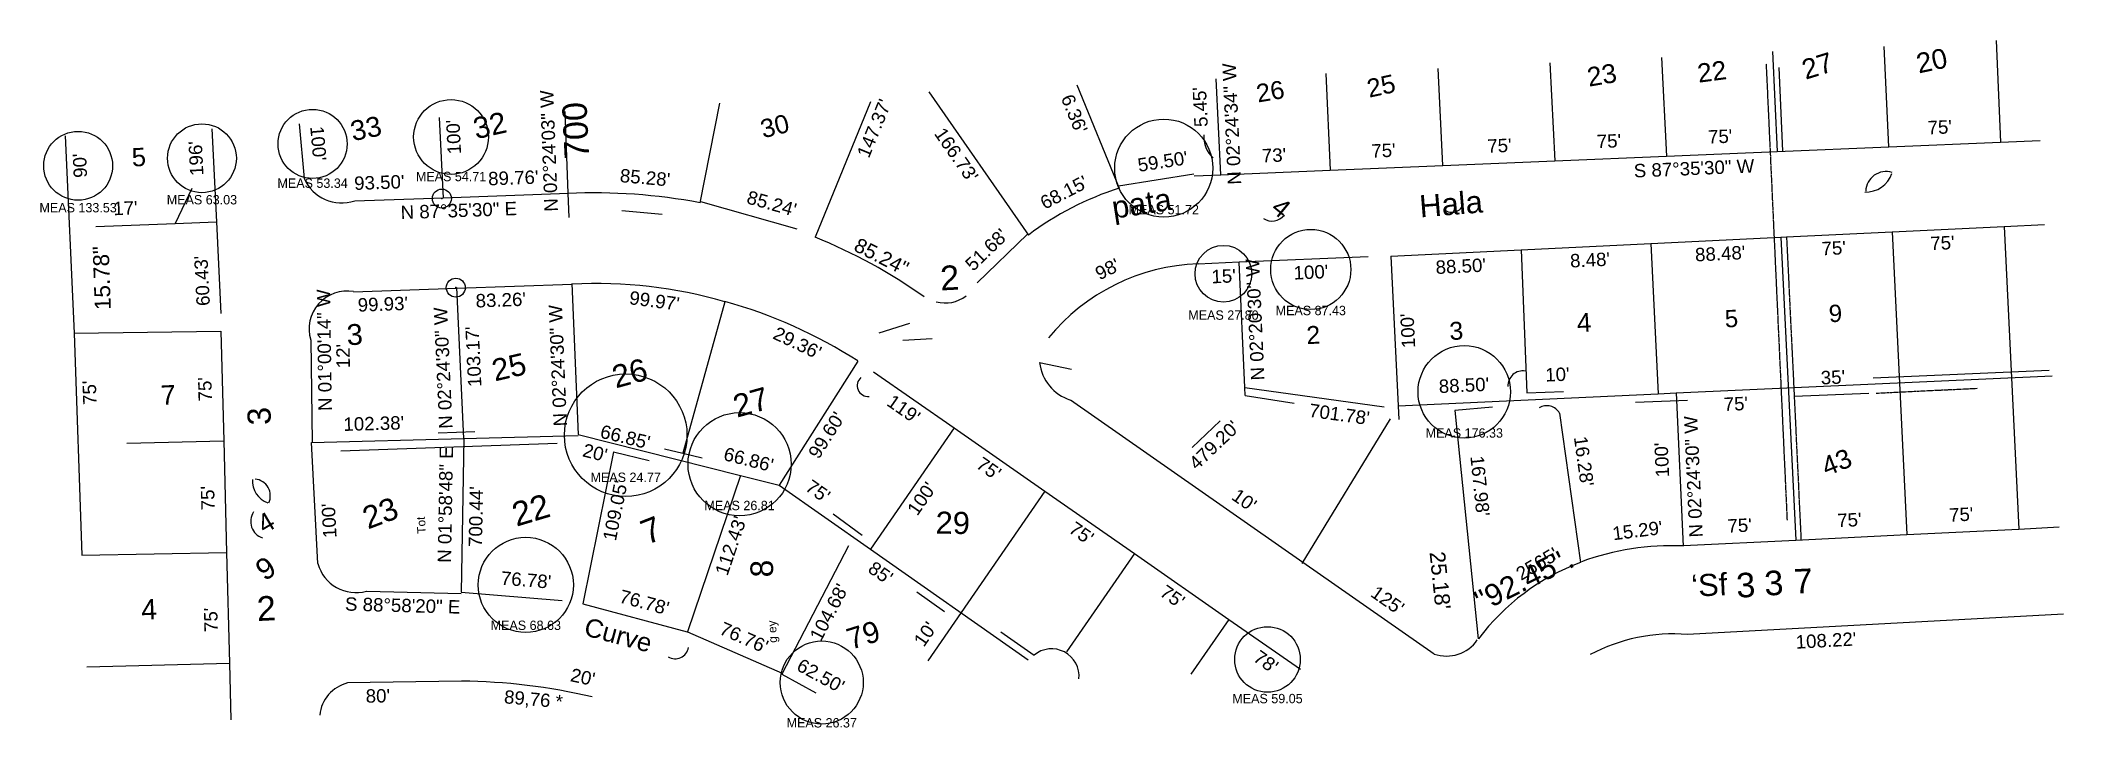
# Model space of a CAD drawing. Header units: feet. Extents: x -22 to 1347, y -32 to 433.
import ezdxf
from ezdxf.enums import TextEntityAlignment as Align

# ---------------------------------------------------------------- set-up
doc = ezdxf.new("R2010")
doc.units = ezdxf.units.FT
doc.header["$MEASUREMENT"] = 0
doc.linetypes.add('DASHED', pattern=[1.524, 1.27, -0.254])
for name, color, linetype in [('PLAT-CURVE', 4, 'CONTINUOUS'), ('PLAT-LINE', 7, 'CONTINUOUS'), ('PLAT-LINE-DASH', 8, 'DASHED'), ('PLAT-MON', 1, 'CONTINUOUS'), ('PLAT-QA', 1, 'CONTINUOUS'), ('PLAT-TABLE', 6, 'CONTINUOUS'), ('PLAT-TEXT-AREA', 5, 'CONTINUOUS'), ('PLAT-TEXT-BRG', 3, 'CONTINUOUS'), ('PLAT-TEXT-DIST', 2, 'CONTINUOUS'), ('PLAT-TEXT-LOTNO', 5, 'CONTINUOUS'), ('PLAT-TEXT-MISC', 9, 'CONTINUOUS'), ('PLAT-TEXT-UNASSOC', 30, 'CONTINUOUS')]:
    doc.layers.add(name, color=color, linetype=linetype)
doc.styles.add('PLAT', font='arial.ttf')

msp = doc.modelspace()

# ---------------------------------------------------------------- linework, layer by layer
at = {"layer": 'PLAT-CURVE'}
for centre, radius, start, end in [((783.5, 367.2), 18.1, 174.2433, -130.7501), ((1213.6, 348.7), 18.4, -92.5692, -18.3651), ((1227.1, 330.5), 13.7, 72.4059, 178.1192), ((181.8, 350.7), 27.7, -156.3674, -71.3095), ((352, -63.2), 393, 79.3815, 92.4362), ((772.3, 133.1), 209.9, 107.8111, 126.7696), ((933.3, 325), 8.36, -127.0918, -18.505), ((811.5, 321.6), 10.9, -122.1631, -39.3791), ((367.5, -34.5), 360.4, 54.6295, 68.0433), ((766, 145.4), 136.4, 91.8788, 140.8411), ((185.4, 237.7), 25.6, 79.8161, -162.7183), ((353.4, -50.6), 319, 74.0175, 92.7783), ((354, -59.8), 327.8, 57.2686, 74.5549), ((590.4, 277.7), 22.5, -105.7142, -51.3031), ((1096.3, 228.2), 18.3, 92.2034, 92.2034), ((35.7, 197.1), 18.4, 97.269, 97.269), ((684.3, 218.3), 30.2, -173.4848, -107.7483), ((981.4, 199.1), 10.2, 80.8483, -177.5517), ((538.2, 199.3), 7.37, 131.3775, -84.9724), ((997.5, 175.7), 10, 29.4373, 121.01), ((137, 134.5), 15.5, 175.0403, -109.5195), ((122.1, 124.6), 11.5, -24.1931, 83.5439), ((132, 107.3), 11.7, 146.6071, -108.3157), ((1082.2, -88.1), 179, 87.5649, 110.0082), ((191.6, 86.1), 26.9, -164.3619, -74.6267), ((1074.5, -64.7), 154.1, 110.5636, 143.0935), ((1082.9, -87.2), 118.4, 85.2596, 118.1947), ((407.6, 23.4), 9.04, -121.4837, -8.6212), ((662.4, 2.5), 18.6, -5.3226, 129.8525), ((929.7, 41.5), 25.3, -109.1132, -34.5866), ((191.9, -26.3), 25, 103.878, 174.0742), ((258.2, -410.4), 409.7, 76.8514, 89.3322)]:
    msp.add_arc(centre, radius, start, end, dxfattribs=at)
at = {"layer": 'PLAT-LINE'}
for p, q in [((1150.4, 425.5), (1153.4, 357.8)), ((1229.1, 361), (1225.8, 428.9)), ((1301.8, 432.9), (1304.7, 364.2)), ((927.1, 348.3), (924.1, 414)), ((999.5, 417.7), (1002.9, 351.5)), ((1075.2, 421.5), (1078.5, 354.7)), ((1154.6, 414.6), (1157.1, 358)), ((579.4, 398.2), (646.7, 301.2)), ((679.5, 402.9), (708.1, 332.9)), ((776.9, 342), (773.8, 407)), ((848.1, 410.6), (850.9, 345.1)), ((332.9, 384.9), (335, 329.5)), ((437.7, 390.5), (424.4, 323.1)), ((539.9, 391.5), (502.3, 299.8)), ((94, 373.2), (97.2, 310.2)), ((153.2, 376.4), (156.4, 339.6)), ((247.9, 380.7), (250.6, 326.1)), ((-5.2, 368.3), (0.8, 234.9)), ((1078.5, 354.7), (1153.4, 357.8)), ((1153.4, 357.8), (1229.1, 361)), ((1229.1, 361), (1304.7, 364.2)), ((1304.7, 364.2), (1331.5, 365.3)), ((758.7, 342.4), (707.6, 334.4)), ((776.9, 342), (850.9, 345.1)), ((850.9, 345.1), (927.1, 348.3)), ((927.1, 348.3), (1002.9, 351.5)), ((1002.9, 351.5), (1078.5, 354.7)), ((80.4, 332.8), (69.1, 309.1)), ((250.6, 326.5), (335.3, 329.5)), ((335, 329.5), (335.6, 313)), ((758.9, 341.2), (776.9, 342)), ((190.7, 324.4), (250.6, 326.5)), ((371.4, 317.8), (398.7, 315.4)), ((424.7, 324), (489.9, 305.5)), ((15.4, 306.9), (69.1, 309.1)), ((69.1, 309.1), (97.2, 310.2)), ((97.2, 310.2), (100.2, 248.1)), ((646, 301.7), (612, 268.8)), ((1159.8, 299.9), (1231.3, 303.3)), ((1231.3, 303.3), (1307.2, 307)), ((1231.3, 303.3), (1241.3, 98.5)), ((1307.2, 307), (1334.3, 308.3)), ((1307.2, 307), (1317.1, 102.2)), ((891.9, 287), (980.2, 291.2)), ((980.2, 291.2), (1068, 295.5)), ((980.2, 291.2), (984, 194.3)), ((1068, 295.5), (1156, 299.7)), ((1068, 295.5), (1073, 193.7)), ((1156, 299.7), (1159.8, 299.9)), ((1156, 299.7), (1166, 94.7)), ((761.5, 281.7), (789.3, 283)), ((789.3, 283), (876.6, 286.8)), ((793.1, 197.9), (789.3, 282.8)), ((891.9, 287), (896.9, 185.7)), ((189.9, 262.8), (259.9, 265.3)), ((259.9, 265.3), (337.9, 268)), ((264.5, 163.5), (259.9, 265.6)), ((337.6, 268.3), (341.9, 166.1)), ((441.3, 256.1), (412.9, 153.5)), ((0.8, 234.9), (100.2, 236.2)), ((0.8, 234.9), (6, 84.6)), ((100.2, 236.2), (102.1, 161.8)), ((566.1, 241.4), (545.5, 234.9)), ((161, 230.1), (162, 160.8)), ((561.8, 230), (581.5, 231.2)), ((531.2, 215.9), (477.9, 132)), ((541.9, 208.6), (596.4, 170.6)), ((654.3, 214.9), (675.9, 210.4)), ((1085.1, 194.3), (1339.7, 205.8)), ((1218.4, 204.5), (1337.5, 209.7)), ((793.3, 192.7), (793.1, 197.9)), ((793.1, 197.9), (887.5, 184.9)), ((793.3, 192.7), (826.5, 187.4)), ((896.9, 185.7), (1073, 193.7)), ((984, 194.3), (1008.9, 195.2)), ((1073, 193.7), (1085.1, 194.3)), ((1085.1, 194.3), (1089.8, 90.7)), ((1165, 192.1), (1215.5, 194.2)), ((675.1, 189.6), (832.4, 79.8)), ((896.9, 185.7), (897.3, 176.3)), ((960.8, 184.6), (935.4, 182.4)), ((935.4, 182.4), (951.2, 27.8)), ((1006.2, 180.6), (1020.3, 79.6)), ((1092.7, 189.2), (1057.5, 187.8)), ((247.3, 167.4), (272.1, 168.2)), ((264.5, 163.5), (341.9, 165.5)), ((341.9, 166.1), (451.9, 138.5)), ((596.4, 170.6), (539.7, 88.6)), ((596.4, 170.6), (657.8, 127.8)), ((776.4, 175.4), (757.5, 157.4)), ((891.6, 176.7), (831.8, 78.9)), ((36.4, 160.3), (102.1, 161.8)), ((102.1, 161.8), (104, 86.3)), ((161.4, 160.8), (264.5, 163.5)), ((165.8, 78.9), (161.4, 160.8)), ((181.2, 155.1), (327.8, 160.3)), ((264.6, 163.5), (262.7, 59.5)), ((365.8, 154.4), (345.1, 51.5)), ((365.8, 154.4), (389.9, 148.5)), ((400.4, 156.6), (412.9, 153.5)), ((412.9, 153.5), (425.8, 150.4)), ((451.9, 138.5), (415.9, 32.6)), ((451.9, 138.5), (477.9, 131.9)), ((477.9, 131.9), (539.7, 88.6)), ((657.8, 127.8), (578.6, 13)), ((657.8, 127.8), (718.4, 85.6)), ((514.6, 112.4), (534.2, 98.1)), ((1166, 94.7), (1241.3, 98.5)), ((1241.3, 98.5), (1317.1, 102.2)), ((1317.1, 102.2), (1344.4, 103.6)), ((6, 84.6), (104, 86.3)), ((104, 86.3), (105.9, 11.3)), ((525, 90.9), (479.7, 3.9)), ((539.7, 88.6), (646.6, 13.7)), ((718.4, 85.6), (672.5, 19)), ((718.4, 85.6), (782.3, 41)), ((1090.1, 91), (1166, 94.7)), ((832.4, 79.8), (921.4, 17.6)), ((198.8, 60.2), (262.7, 58.5)), ((262.7, 59.5), (331.1, 53.9)), ((571.1, 59.6), (590, 46.4)), ((345.1, 51.5), (415.8, 32.6)), ((1347.3, 44.5), (1092.7, 30.8)), ((415.9, 32.6), (480, 4.6)), ((628, 32.7), (650.5, 16.8)), ((782.3, 41), (756.6, 3.9)), ((782.3, 41), (830.8, 7.3)), ((9.3, 8.9), (105.9, 11.3)), ((105.9, 11.3), (106.9, -27)), ((479.7, 3.9), (502.8, -8.7)), ((263, -0.7), (185.9, -2))]:
    msp.add_line(p, q, dxfattribs=at)
at = {"layer": 'PLAT-LINE-DASH'}
for p, q in [((1160.4, 108.1), (1146.2, 417.2)), ((1159.8, 299.9), (1165, 192.1)), ((1165, 192.1), (1169.6, 94.9)), ((1220.5, 194.2), (1289.1, 197.5))]:
    msp.add_line(p, q, dxfattribs=at)
at = {"layer": 'PLAT-MON'}
for centre, radius in [((249.7, 325.9), 6.43), ((259.1, 265.6), 6.4)]:
    msp.add_circle(centre, radius, dxfattribs=at)
for p in [(249.7, 325.9), (259.1, 265.6)]:
    msp.add_point(p, dxfattribs=at)
at = {"layer": 'PLAT-QA'}
for centre, radius in [((162.2, 362.9), 23.4), ((255.9, 367.6), 25.3), ((3.5, 348.1), 23.3), ((87.3, 353.2), 23.3), ((738.3, 346.5), 33.2), ((837.8, 277.9), 27.1), ((778.7, 275), 19.2), ((941.7, 195.1), 31.3), ((374.1, 165.7), 41.5), ((451.2, 146.1), 34.9), ((306.5, 64.4), 32.2), ((808.5, 13.9), 22.2), ((506.8, -1.7), 28.1)]:
    msp.add_circle(centre, radius, dxfattribs=at)

# ---------------------------------------------------------------- texts
for s, height, p in [('MEAS 54.71', 6.34, (255.9, 344)), ('MEAS 53.34', 6.34, (162.2, 339.5)), ('MEAS 133.53', 6.341, (3.5, 322.9)), ('MEAS 63.03', 6.34, (87.3, 328.3)), ('MEAS 51.72', 6.34, (738.3, 321.6)), ('MEAS 27.80', 6.34, (778.7, 250.2)), ('MEAS 87.43', 6.34, (837.8, 253.3)), ('MEAS 176.33', 6.341, (941.7, 170.4)), ('MEAS 24.77', 6.34, (374.1, 140.4)), ('MEAS 26.81', 6.34, (451.2, 121.3)), ('MEAS 68.63', 6.34, (306.5, 40.2)), ('MEAS 59.05', 6.34, (808.5, -9.4)), ('MEAS 26.37', 6.34, (506.8, -25.8))]:
    msp.add_text(s, height=height, dxfattribs=at).set_placement(p, align=Align.TOP_CENTER)
at = {"layer": 'PLAT-TABLE', "style": 'PLAT'}
for s, height, rotation, p in [('85.24"', 9.77, 333.0132, (547.3, 286.6)), ('"92.45".', 14.64, 26.3041, (982.2, 68.1)), ('89,76 *', 8.97, 354.9272, (311.7, -13))]:
    msp.add_text(s, height=height, rotation=rotation, dxfattribs=at).set_placement(p, align=Align.MIDDLE_CENTER)
at = {"layer": 'PLAT-TEXT-AREA', "style": 'PLAT'}
msp.add_text('‘Sf', height=14.95, rotation=2.8174, dxfattribs=at).set_placement((1107.5, 64.4), align=Align.MIDDLE_CENTER)
at = {"layer": 'PLAT-TEXT-BRG', "style": 'PLAT'}
for s, rotation, p in [('N 02%%d24\'34" W', 92.6577, (779.8, 376.2)), ('S 87%%d35\'30" W', 2.4083, (1097, 350.9)), ('N 87%%d35\'30" E', 2.0119, (261, 322.4)), ('N 02%%d20\'30" W', 92.5904, (795.6, 243.7)), ('N 01%%d00\'14" W', 90.8503, (165.6, 223.2)), ('N 02%%d24\'30" W', 92.6077, (1092.2, 137.4)), ('S 88%%d58\'20" E', 358.4548, (223.3, 55))]:
    msp.add_text(s, height=9.059, rotation=rotation, dxfattribs=at).set_placement(p, align=Align.TOP_CENTER)
for s, rotation, p in [('N 02%%d24\'03" W', 92.1821, (329.4, 358.4)), ('N 02%%d24\'30" W', 92.6227, (257.8, 211.5)), ('N 02%%d24\'30" W', 92.3643, (335.4, 213.1)), ('N 01%%d58\'48" E', 88.9502, (259.3, 118.6))]:
    msp.add_text(s, height=9.059, rotation=rotation, dxfattribs=at).set_placement(p, align=Align.BOTTOM_CENTER)
at = {"layer": 'PLAT-TEXT-DIST', "style": 'PLAT'}
for s, rotation, p in [("5.45'", 92.6577, (770.2, 388.2)), ("100'", 275.0427, (158.9, 362.6)), ("75'", 2.4083, (1115.2, 360.7)), ("75'", 2.4083, (1263.8, 367)), ("196'", 92.8297, (90.5, 353.4)), ("59.50'", 8.8757, (738.7, 343.9)), ("73'", 2.4083, (813.2, 348)), ("75'", 2.4083, (887.3, 351.2)), ("75'", 2.4083, (965.8, 354.5)), ("75'", 2.4083, (1039.9, 357.6)), ("89.76'", 2.0119, (298.3, 332.7)), ("85.28'", 354.9384, (386.6, 332.9)), ("93.50'", 2.0119, (207.6, 329.6)), ("85.24'", 344.2063, (471, 315.6)), ("68.15'", 27.3536, (674.1, 323.7)), ("17'", 2.3461, (35.8, 312.2)), ("51.68'", 44.1004, (623.4, 286.1)), ("60.43'", 92.8297, (94.6, 270.6)), ("98'", 26.5771, (703.4, 271.7)), ("10'", 2.2364, (1005, 199.6)), ("35'", 2.4074, (1191.5, 197.7)), ("75'", 91.457, (96.6, 197)), ("88.50'", 2.6008, (941.8, 192.3)), ("102.38'", 1.4842, (203.8, 166.4)), ("66.85'", 346.289, (372.1, 157.5)), ("66.86'", 345.8969, (455.6, 142.2)), ("167.98'", 275.8678, (945.2, 130.6)), ("16.28'", 277.933, (1015.5, 147.1)), ("100'", 92.6077, (1082.6, 149.3)), ("75'", 91.457, (98.5, 123.3)), ("75'", 324.9599, (500.1, 121.9)), ("10'", 325.0804, (788.7, 115.8)), ("75'", 2.8337, (1128.4, 97.4)), ("75'", 2.8337, (1202.7, 101.1)), ("75'", 2.8337, (1278.4, 104.8)), ("15.29'", 7.1227, (1059.8, 94)), ("2565'", 30.339, (994.7, 72.4)), ("76.78'", 355.3021, (306.1, 60.5)), ("76.78'", 344.9794, (384.9, 45.6)), ("125'", 325.0804, (885.7, 48.1)), ("75'", 91.457, (100.6, 40.9)), ("76.76'", 336.4079, (451.3, 22.1)), ("10'", 55.4023, (582.8, 27)), ("62.50'", 331.3565, (502.7, -3.5)), ("20'", 348.0371, (343.6, -5.1))]:
    msp.add_text(s, height=9.06, rotation=rotation, dxfattribs=at).set_placement(p, align=Align.BOTTOM_CENTER)
for s, rotation, p in [("147.37'", 67.7027, (538.1, 375.2)), ("6.36'", 292.2188, (682, 385)), ("100'", 92.8018, (253.1, 367.4)), ("166.73'", 304.7512, (601.7, 358.1)), ("90'", 92.5782, (0.2, 348)), ("8.48'", 2.7609, (1026.6, 288.9)), ("88.48'", 2.7609, (1114.7, 293.2)), ("75'", 2.7609, (1191.5, 296.9)), ("75'", 2.7609, (1265.1, 300.4)), ("15'", 2.5446, (778.6, 277.9)), ("100'", 2.5446, (837.7, 280.6)), ("88.50'", 2.7609, (939.1, 284.7)), ("83.26'", 2.0267, (289.4, 261.8)), ("99.97'", 352.4572, (394.2, 261.2)), ("99.93'", 2.0267, (209.6, 259)), ("100'", 92.7921, (898.9, 236.2)), ("103.17'", 92.6227, (266.5, 218.7)), ("29.36'", 334.5776, (492.3, 232.3)), ("12'", 90.8503, (178.3, 219.2)), ("75'", 91.9867, (6.7, 194.3)), ("119'", 325.1253, (564.9, 187.1)), ("75'", 2.6008, (1125.3, 191.5)), ("99.60'", 57.5668, (506.2, 168.2)), ("701.78'", 352.1935, (857.8, 184.4)), ("479.20'", 43.5581, (769.3, 162.4)), ("20'", 345.8969, (354.5, 158.3)), ("75'", 325.1253, (622.5, 146.9)), ("700.44'", 88.9502, (268.2, 110.7)), ("109.05'", 78.649, (362.6, 115.6)), ("100'", 55.3128, (570.7, 125.4)), ("100'", 93.0381, (168.8, 107.6)), ("112.43'", 71.208, (441, 92.4)), ("75'", 325.1253, (685.2, 103.2)), ("85'", 324.9599, (549.3, 76.3)), ("104.68'", 62.4728, (507.7, 48)), ("75'", 325.1253, (746.8, 60.3)), ("108.22'", 3.09, (1186.3, 31.3)), ("78'", 325.1253, (810.1, 16.1)), ("80'", 0.9437, (206.3, -6.2))]:
    msp.add_text(s, height=9.06, rotation=rotation, dxfattribs=at).set_placement(p, align=Align.TOP_CENTER)
at = {"layer": 'PLAT-TEXT-LOTNO', "style": 'PLAT'}
for s, height, rotation, p in [('27', 13.43, 17.1064, (1180.7, 415.8)), ('20', 13.42, 12.0196, (1258.1, 419.3)), ('23', 12.83, 9.5735, (1034.8, 409.6)), ('22', 12.71, 7.4071, (1109.3, 411.9)), ('26', 12.2, 9.6468, (810.4, 398.5)), ('25', 12.32, 12.1643, (885.4, 402.2)), ('32', 14.39, 12.7426, (282.1, 375.5)), ('700', 16.61, 92.8174, (340.2, 371.9)), ('33', 13.47, 11.5588, (198.3, 373.4)), ('30', 12.42, 14.0997, (475, 375)), ('5', 12.4, 2.8174, (44.6, 354)), ('4', 12.6, 320.6209, (817.8, 319.7)), ('2', 16.6, 2.8174, (593.4, 272.3)), ('4', 12.7, 2.8174, (1022.8, 242)), ('5', 11.7, 2.8174, (1122.5, 244.7)), ('9', 11.7, 2.8174, (1192.9, 248.2)), ('3', 14.1, 2.8174, (190.7, 233.9)), ('2', 12.1, 2.8174, (839.5, 233.6)), ('3', 12.1, 2.8174, (936.3, 236.4)), ('25', 14.81, 13.1443, (295.1, 211.9)), ('26', 15.22, 15.1911, (376.8, 207.8)), ('7', 13.1, 2.8174, (64.5, 193)), ('27', 15.33, 15.6152, (458.8, 188.1)), ('3', 15.7, 92.8174, (126, 178.6)), ('43', 12.85, 21.7422, (1193.7, 147.5)), ('23', 15.14, 20.8949, (208, 113.1)), ('22', 16.22, 16.5837, (309.9, 115.1)), ('4', 12.7, 30.5248, (130.6, 106.6)), ('7', 16.6, 21.5308, (391.4, 101.4)), ('29', 14.96, 359.1921, (595.5, 106.4)), ('9', 14.3, 33.2399, (130.4, 75.6)), ('8', 15.3, 90.8161, (466.2, 75.4)), ('3', 16.6, 2.8174, (1132.2, 64.3)), ('3', 16.6, 2.8174, (1151.2, 65.7)), ('7', 16.6, 2.8174, (1171.1, 67)), ('4', 13.7, 2.8174, (51.5, 47.8)), ('2', 16.6, 2.8174, (130.9, 48.5)), ('79', 14.33, 17.4879, (534.9, 30.5))]:
    msp.add_text(s, height=height, rotation=rotation, dxfattribs=at).set_placement(p, align=Align.MIDDLE_CENTER)
at = {"layer": 'PLAT-TEXT-MISC', "style": 'PLAT'}
for s, height, rotation, p in [('pata', 14.95, 8.8757, (723.3, 322.7)), ('Hala', 14.95, 4.6456, (932.7, 322.3)), ('Tot', 5.73, 92.8174, (235.7, 104.8)), ('Curve', 12.43, 344.9794, (369.1, 30.5)), ('g ey', 5.73, 92.8174, (473.3, 32.7))]:
    msp.add_text(s, height=height, rotation=rotation, dxfattribs=at).set_placement(p, align=Align.MIDDLE_CENTER)
at = {"layer": 'PLAT-TEXT-UNASSOC', "style": 'PLAT'}
for s, height, rotation, p in [('15.78"', 10.86, 91.9867, (19.5, 272.1)), ("25.18'", 10.47, 275.8678, (925.4, 67.4))]:
    msp.add_text(s, height=height, rotation=rotation, dxfattribs=at).set_placement(p, align=Align.MIDDLE_CENTER)

doc.saveas('drawing.dxf')
